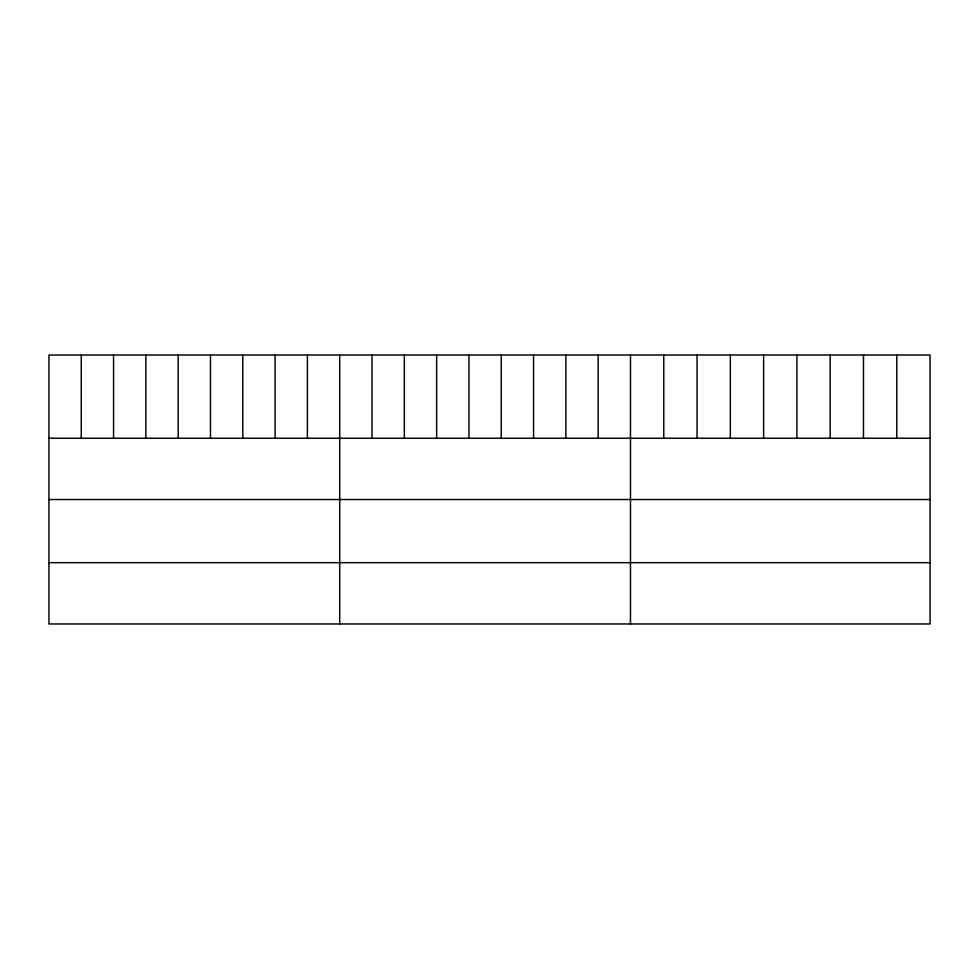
<?xml version="1.0" encoding="UTF-8"?>
<svg xmlns="http://www.w3.org/2000/svg" width="979" height="979" viewBox="0 0 979 979"><rect width="100%" height="100%" fill="white"/><g stroke="black" fill="none" stroke-linecap="round" stroke-linejoin="round"><path stroke-width="1.47" d="M930.05 438.237L930.05 623.966L48.95 623.966L48.95 355.034L930.05 355.034L930.05 438.237L48.95 438.237M48.95 499.535L930.05 499.535M48.95 562.68L930.05 562.68M896.764 355.034L896.764 438.237M863.478 355.034L863.478 438.237M830.192 355.034L830.192 438.237M796.906 355.034L796.906 438.237M763.62 355.034L763.62 438.237M730.334 355.034L730.334 438.237M697.048 355.034L697.048 438.237M663.762 355.034L663.762 438.237M630.476 355.034L630.476 623.966M598.169 355.034L598.169 438.237M565.862 355.034L565.862 438.237M533.555 355.034L533.555 438.237M501.248 355.034L501.248 438.237M468.941 355.034L468.941 438.237M436.634 355.034L436.634 438.237M404.327 355.034L404.327 438.237M372.02 355.034L372.02 438.237M339.713 355.034L339.713 623.966M307.406 355.034L307.406 438.237M275.099 355.034L275.099 438.237M242.792 355.034L242.792 438.237M210.485 355.034L210.485 438.237M178.178 355.034L178.178 438.237M145.871 355.034L145.871 438.237M113.564 355.034L113.564 438.237M81.257 355.034L81.257 438.237"/></g></svg>
